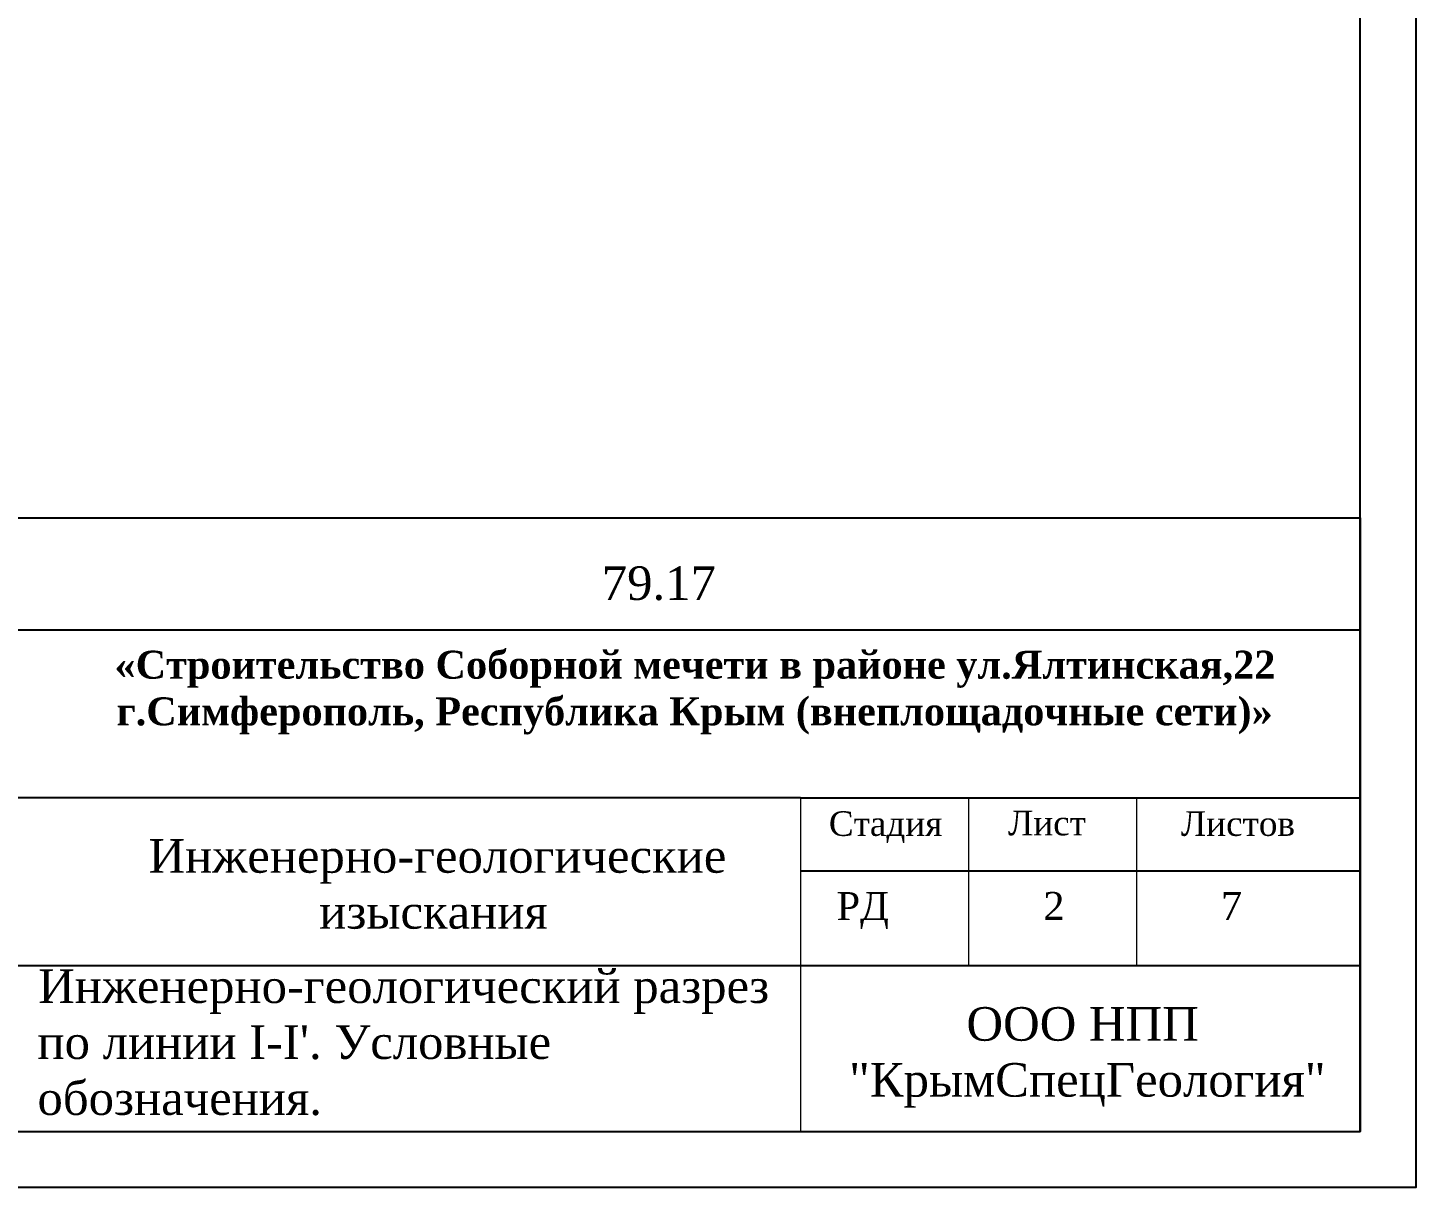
# Model space of a CAD drawing. Header units: millimetres. Extents: x 3380 to 11503, y -2610 to -1453.
# Drawn here: x 9460.8 to 9584.9, y -2242.6 to -2139 of the extents above; entities that cross this region are included whole.
import ezdxf
from ezdxf.enums import TextEntityAlignment as Align

# ---------------------------------------------------------------- set-up
doc = ezdxf.new("R2010")
doc.units = ezdxf.units.MM
doc.linetypes.add('ACAD_ISO03W100', pattern=[30, 12, -18])
doc.layers.add('Format', color=10, linetype='Continuous', lineweight=50)
doc.layers.add('ГЛ_Штамп_РамкаВнеш', color=6, linetype='Continuous', plot=False)
for name, color, linetype in [('ГЛ_Штамп_РамкаВнутр', 7, 'Continuous'), ('ГЛ_Штамп_Текст', 7, 'Continuous'), ('КОНТУРА', 7, 'Continuous')]:
    doc.layers.add(name, color=color, linetype=linetype)
doc.styles.get("Standard").update_dxf_attribs({"font": 'arial.ttf'})
doc.styles.add('ГеологияШтамп', font='times.ttf')
doc.styles.add('СТАНДАРТ', font='times.ttf')

# ---------------------------------------------------------------- blocks, each defined once
blk = doc.blocks.new('*U30')
at = {"layer": 'ГЛ_Штамп_РамкаВнеш'}
blk.add_lwpolyline([(0, 0), (420, 0), (420, 297), (0, 297)], close=True, dxfattribs=at)
at = {"layer": 'ГЛ_Штамп_РамкаВнутр'}
blk.add_lwpolyline([(20, 5), (415, 5), (415, 292), (20, 292)], close=True, dxfattribs=at)
at = {"layer": 'ГЛ_Штамп_Текст', "style": 'ГеологияШтамп', "flags": 8}
for tag, p in [('Приложение', (401.67, 288.5)), ('Лист', (415, 288.5))]:
    blk.add_attdef(tag, text='', height=3, dxfattribs=at).set_placement(p, align=Align.MIDDLE_RIGHT)

msp = doc.modelspace()

# ---------------------------------------------------------------- linework, layer by layer
at = {"color": 7}
for p, q in [((9394.89, -2182.77), (9579.89, -2182.77)), ((9459.89, -2192.77), (9579.89, -2192.77)), ((9529.89, -2207.77), (9459.89, -2207.77)), ((9529.89, -2207.77), (9579.89, -2207.77)), ((9459.89, -2222.77), (9579.89, -2222.77))]:
    msp.add_line(p, q, dxfattribs=at)
at = {"color": 0}
for p in [(9579.89, -2182.77), (9394.89, -2237.58)]:
    msp.add_line(p, (9579.89, -2237.58), dxfattribs=at)
at = {"color": 7, "lineweight": 5}
msp.add_line((9529.89, -2207.77), (9529.89, -2237.58), dxfattribs=at)
msp.add_line((9529.89, -2207.77), (9529.89, -2237.58), dxfattribs=at)
msp.add_line((9529.89, -2214.3), (9579.89, -2214.3))
at = {"layer": 'Format', "color": 7, "lineweight": 5}
for p, q in [((9544.89, -2207.77), (9544.89, -2222.49)), ((9544.89, -2207.77), (9544.89, -2222.77)), ((9544.89, -2207.77), (9544.89, -2222.49)), ((9559.89, -2207.77), (9559.89, -2222.49)), ((9559.89, -2207.77), (9559.89, -2222.77)), ((9559.89, -2207.77), (9559.89, -2222.49))]:
    msp.add_line(p, q, dxfattribs=at)

# ---------------------------------------------------------------- block references
at = {"color": 7}
msp.add_blockref('*U30', (9164.89, -2242.58), dxfattribs=at)

# ---------------------------------------------------------------- texts
at = {"style": 'СТАНДАРТ'}
for s, p in [(' РД', (9532.16, -2218.7)), ('7', (9567.45, -2218.69))]:
    msp.add_text(s, height=2.5, dxfattribs=at).set_placement(p)
at = {"color": 7, "style": 'СТАНДАРТ'}
msp.add_text('2', height=2.5, dxfattribs=at).set_placement((9551.58, -2218.69))
at = {"layer": 'КОНТУРА', "color": 7, "linetype": 'ACAD_ISO03W100', "lineweight": 5, "style": 'СТАНДАРТ'}
msp.add_text('79.17', height=3, dxfattribs=at).set_placement((9512.13, -2190.09))
at = {"layer": 'КОНТУРА', "color": 7, "linetype": 'Continuous', "lineweight": 15, "attachment_point": 1}
for s, width, heights, insert, char_height in [('\\pi3.4919;{\\fTimes New Roman|b1|i0|c204|p18;\\H0.83333x;\\C256;«Строительство Соборной мечети в районе ул.Ялтинская,22\\P\\pi3.6726;г.Симферополь, Республика Крым (внеплощадочные сети)»\\H1.7707x; }', 108.3527, [0], (9465.1, -2194.63), 3), ('\\pi0.29174;{\\fTimes New Roman|b0|i0|c204|p18;Стадия}', 10.3066, [2.65], (9532.12, -2208.98), 2.2), ('\\pi1.7764;{\\fTimes New Roman|b0|i0|c204|p18;Лист}', 10.3066, [2.65], (9546.65, -2208.93), 2.2), ('\\pi0.24336;{\\fTimes New Roman|b0|i0|c204|p18;Листов}', 10.3066, [2.65], (9563.63, -2208.98), 2.2), ('\\pi6.7408;{\\fTimes New Roman|b0|i0|c204|p18;Инженерно-геологические \\P\\pi21.992;изыскания}', 63.744, [0], (9464.89, -2211.47), 3), ("\\pi0.062691;{\\fTimes New Roman|b0|i0|c204|p18;Инженерно-геологический разрез по линии \\fTimes New Roman|b0|i0|c0|p18;I-I'\\fTimes New Roman|b0|i0|c204|p18;. Условные обозначения.}", 65.5511, [0], (9461.71, -2223.11), 3), ('\\pi21.839;{\\fTimes New Roman|b0|i0|c204|p18;ООО НПП\\P\\pi11.353;\\fTimes New Roman|b0|i0|c0|p18;"\\fTimes New Roman|b0|i0|c204|p18;КрымСпецГеология\\fTimes New Roman|b0|i0|c0|p18;"}', 63.744, [0], (9522.87, -2226.48), 3)]:
    msp.add_mtext_dynamic_manual_height_columns(s, width=width, gutter_width=1, heights=heights, dxfattribs=dict(at, insert=insert, char_height=char_height))

doc.saveas('drawing.dxf')
